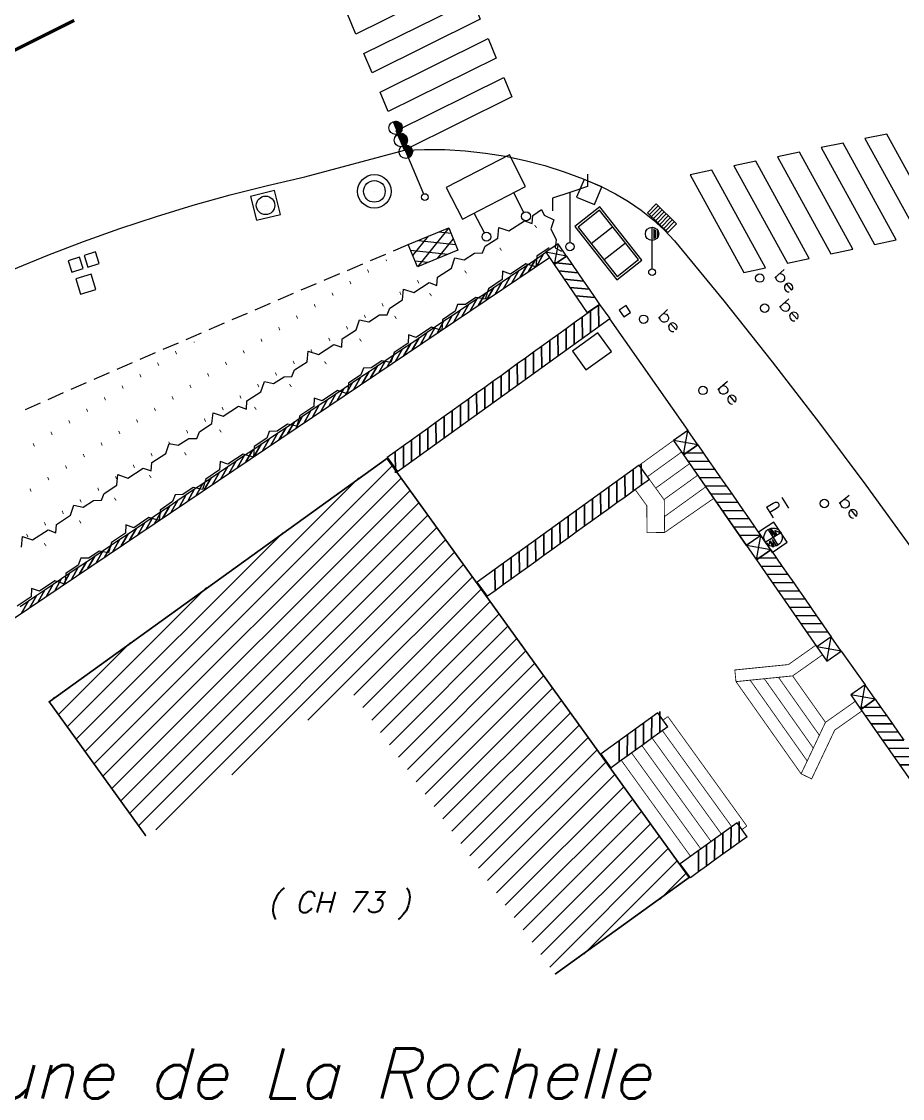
# Model space of a CAD drawing. Extents: x 329973 to 330360, y 136304 to 136475.
# Drawn here: x 330002.26 to 330023.36, y 136307.05 to 136332.85 of the extents above; entities that cross this region are included whole.
import ezdxf
from ezdxf.enums import TextEntityAlignment as Align

# ---------------------------------------------------------------- set-up
doc = ezdxf.new("R2010")
doc.units = 0
for name, color, linetype in [('TOP$BATI', 7, 'Continuous'), ('TOP$BLANC', 7, 'Continuous'), ('TOP$BLEU', 7, 'Continuous'), ('TOP$CARMIN', 7, 'Continuous'), ('TOP$COMMUNE', 7, 'Continuous'), ('TOP$GRIS', 7, 'Continuous'), ('TOP$MUR-CLOT', 7, 'Continuous'), ('TOP$REAU', 7, 'Continuous'), ('TOP$REDF', 7, 'Continuous'), ('TOP$RPLUVIAL', 7, 'Continuous'), ('TOP$RPTT', 7, 'Continuous'), ('TOP$RVANNE', 7, 'Continuous'), ('TOP$SIGNAL', 7, 'Continuous'), ('TOP$SYMBDIV', 7, 'Continuous'), ('TOP$TOPO', 7, 'Continuous'), ('TOP$TXTEP', 7, 'Continuous'), ('TOP$VERT', 7, 'Continuous')]:
    doc.layers.add(name, color=color, linetype=linetype)
doc.styles.add('J4', font='SIMPLEX', dxfattribs={"height": 10})
doc.styles.add('J8', font='SIMPLEX', dxfattribs={"height": 10})
doc.styles.get("Standard").update_dxf_attribs({"font": 'SIMPLEX'})

# ---------------------------------------------------------------- blocks, each defined once
blk = doc.blocks.new('2S072')
at = {"color": 0}
for p, q in [((1, 1), (0, 1)), ((0, 1), (0, 0)), ((0, 0), (1, 1)), ((1, 1), (0, 1)), ((0, 1), (1, 0)), ((1, 0), (1, 1)), ((0, 0), (1, 0))]:
    blk.add_line(p, q, dxfattribs=at)
blk = doc.blocks.new('2S200')
at = {"color": 0}
for p, q in [((1, 1), (0, 1)), ((0, 1), (0, 0)), ((1, 0), (1, 1)), ((0, 0), (1, 0))]:
    blk.add_line(p, q, dxfattribs=at)
blk = doc.blocks.new('2S086')
at = {"color": 0}
for p, q in [((1, 1), (0, 1)), ((0, 1), (0, 0)), ((1, 0), (1, 1)), ((0.5, 0.5), (0.5, 0.5)), ((0, 0), (1, 0))]:
    blk.add_line(p, q, dxfattribs=at)
blk.add_circle((0.5, 0.5), 0.375, dxfattribs=at)
blk = doc.blocks.new('1S088')
at = {"color": 0}
blk.add_line((0, 0), (0, 0), dxfattribs=at)
for radius in [0.4, 0.26]:
    blk.add_circle((0, 0), radius, dxfattribs=at)
blk = doc.blocks.new('1S160')
at = {"color": 0}
for p, q in [((0, 1.96), (0, 0.08)), ((0.02, 1.66), (0.02, 1.94)), ((0.02, 1.66), (0.02, 1.94)), ((0.02, 1.94), (0.04, 1.94)), ((0.02, 1.94), (0.02, 1.66)), ((0.02, 1.94), (0.02, 1.94)), ((0.04, 1.94), (0.04, 1.66)), ((0.06, 1.66), (0.06, 1.94)), ((0.06, 1.94), (0.08, 1.94)), ((0.08, 1.66), (0.08, 1.94)), ((0.08, 1.94), (0.1, 1.92)), ((0.08, 1.94), (0.08, 1.66)), ((0.1, 1.92), (0.1, 1.68)), ((0.1, 1.7), (0.1, 1.9)), ((0.1, 1.9), (0.12, 1.88)), ((0.12, 1.88), (0.12, 1.7)), ((0.12, 1.72), (0.12, 1.86)), ((0.12, 1.86), (0.14, 1.84)), ((0.14, 1.84), (0.14, 1.74)), ((0.02, 1.34), (0.02, 1.64)), ((0.02, 1.34), (0.02, 1.64)), ((0.02, 1.64), (0.02, 1.34)), ((0.04, 1.64), (0.04, 1.34)), ((0.06, 1.34), (0.06, 1.64)), ((0.08, 1.36), (0.08, 1.62)), ((0.08, 1.62), (0.08, 1.34)), ((0.1, 1.38), (0.1, 1.62)), ((0.1, 1.62), (0.1, 1.36)), ((0.12, 1.6), (0.12, 1.38)), ((0.12, 1.42), (0.12, 1.56)), ((0.14, 1.56), (0.14, 1.42)), ((0.02, 1.34), (0.02, 1.02)), ((0.02, 1.02), (0.02, 1.34)), ((0.02, 1.02), (0.02, 1.34)), ((0.04, 1.34), (0.04, 1.02)), ((0.06, 1.04), (0.06, 1.32)), ((0.08, 1.32), (0.08, 1.04)), ((0.08, 1.06), (0.08, 1.32)), ((0.08, 1.3), (0.08, 1.06)), ((0.04, 1.02), (0.06, 1.04)), ((0.08, 1.06), (0.12, 1.06)), ((0.08, 1.04), (0.08, 1.06)), ((0.12, 1.06), (0.1, 1.28)), ((0.12, 1.28), (0.12, 1.08)), ((0.12, 1.08), (0.14, 1.1)), ((0.14, 1.1), (0.14, 1.26)), ((0.16, 1.24), (0.16, 1.12)), ((0.02, 1.02), (0.02, 1.02))]:
    blk.add_line(p, q, dxfattribs=at)
for centre, radius in [((0, 1.8), 0.16), ((0, 1.48), 0.16), ((0, 1.18), 0.16), ((0, 0), 0.08)]:
    blk.add_circle(centre, radius, dxfattribs=at)
blk = doc.blocks.new('3S055')
at = {"color": 0}
for p, q in [((1, 1), (0, 1)), ((0, 1), (0, 0)), ((0, 0.25), (0.75, 1)), ((0.25, 1), (0, 0.75)), ((1, 0), (0, 1)), ((0.5, 1), (1, 0.5)), ((1, 0), (1, 1)), ((0.25, 0), (1, 0.75)), ((0, 0.5), (0.5, 0)), ((1, 0.25), (0.75, 0)), ((0, 0), (1, 0))]:
    blk.add_line(p, q, dxfattribs=at)
blk = doc.blocks.new('2S141')
at = {"color": 0}
for p, q in [((1.3, 1.4), (-0.3, 1.4)), ((-0.3, 1.4), (-0.3, 0.6)), ((1.3, 0.6), (1.3, 1.4)), ((-0.3, 0.6), (1.3, 0.6)), ((0, 0.1), (0, 0.6)), ((1, 0.1), (1, 0.6))]:
    blk.add_line(p, q, dxfattribs=at)
for centre in [(0, 0), (1, 0)]:
    blk.add_circle(centre, 0.1, dxfattribs=at)
blk = doc.blocks.new('1S041')
at = {"color": 0}
for p, q in [((0.42, 1.74), (0.42, 1.44)), ((0, 1.3), (-0.42, 1.16)), ((0.42, 1.44), (0, 1.3)), ((0, 1.3), (0, 0.1)), ((-0.42, 1.16), (-0.42, 0.86))]:
    blk.add_line(p, q, dxfattribs=at)
blk.add_circle((0, 0), 0.1, dxfattribs=at)
blk = doc.blocks.new('3S093')
at = {"color": 0}
for p, q in [((1, 1), (0, 1)), ((0, 1), (0, 0)), ((0.102222, 0), (0.102222, 1)), ((0.2, 1), (0.2, 0)), ((0.302222, 0), (0.302222, 1)), ((0.4, 1), (0.4, 0)), ((0.502222, 0), (0.502222, 1)), ((0.6, 1), (0.6, 0)), ((0.702222, 0), (0.702222, 1)), ((0.8, 1), (0.8, 0)), ((0.902222, 0), (0.902222, 1)), ((1, 0), (1, 1)), ((0, 0), (1, 0))]:
    blk.add_line(p, q, dxfattribs=at)
blk = doc.blocks.new('3S045')
at = {"color": 0}
for p, q in [((1.04, 1.085714), (-0.04, 1.085714)), ((-0.04, 1.085714), (-0.04, -0.085714)), ((1.04, -0.085714), (1.04, 1.085714)), ((1, 1), (0, 1)), ((0, 1), (0, 0)), ((0.333333, 0), (0.333333, 1)), ((0.666667, 1), (0.666667, 0)), ((1, 0), (1, 1)), ((0, 0), (1, 0)), ((-0.04, -0.085714), (1.04, -0.085714))]:
    blk.add_line(p, q, dxfattribs=at)
blk = doc.blocks.new('1S075')
at = {"color": 0}
blk.add_circle((0, 0), 0.1, dxfattribs=at)
at = {"color": 0, "width": 1.354839}
blk.add_text('be', height=0.3, dxfattribs=at).set_placement((0.16, 0.28), (0.76, 0.28), align=Align.FIT)
blk = doc.blocks.new('3S200')
at = {"color": 0}
for p, q in [((1, 1), (0, 1)), ((0, 1), (0, 0)), ((1, 0), (1, 1)), ((0, 0), (1, 0))]:
    blk.add_line(p, q, dxfattribs=at)
blk = doc.blocks.new('1S078')
at = {"color": 0}
for p, q in [((-0.22, 0), (0.22, 0)), ((0, 0.22), (0, -0.22)), ((0.04, 0.2), (0, 0)), ((0, 0), (0, 0.2)), ((0.06, 0), (0.04, 0.2)), ((0.1, 0), (0.06, 0.2)), ((0.06, 0.2), (0.06, 0)), ((0.12, 0.12), (0.1, 0)), ((0.2, 0), (0.12, 0.12)), ((0.22, 0), (0.2, 0.06)), ((0.2, 0.06), (0.2, 0)), ((-0.12, -0.04), (-0.2, -0.12)), ((-0.2, -0.12), (-0.2, -0.04)), ((-0.2, -0.04), (-0.2, -0.12)), ((-0.1, -0.04), (-0.12, -0.2)), ((-0.12, -0.2), (-0.12, -0.04)), ((-0.04, -0.04), (-0.1, -0.2)), ((-0.1, -0.2), (-0.1, -0.04)), ((-0.04, -0.22), (-0.04, -0.04))]:
    blk.add_line(p, q, dxfattribs=at)
blk.add_circle((0, 0), 0.22, dxfattribs=at)
at = {"color": 0, "width": 2}
blk.add_text('PI', height=0.3, dxfattribs=at).set_placement((0.16, 0.4), (0.76, 0.4), align=Align.FIT)
blk = doc.blocks.new('1S161')
at = {"color": 0}
for p, q in [((0, 0.08), (0, 1.08)), ((0.04, 1.04), (0.04, 0.8)), ((0.08, 0.82), (0.08, 1.02)), ((0.12, 1), (0.12, 0.84)), ((0.16, 0.88), (0.16, 0.96))]:
    blk.add_line(p, q, dxfattribs=at)
for centre, radius in [((0, 0.92), 0.16), ((0, 0), 0.08)]:
    blk.add_circle(centre, radius, dxfattribs=at)

msp = doc.modelspace()

# ---------------------------------------------------------------- linework, layer by layer
at = {"layer": 'TOP$BATI', "const_width": 0.02}
for points, elevation in [([(330017.058, 136322.219), (330017.875, 136322.809)], 9.257), ([(330017.255, 136321.945), (330018.073, 136322.535)], 9.257), ([(330017.453, 136321.671), (330018.262, 136322.255)], 9.257), ([(330017.651, 136321.397), (330018.455, 136321.977)], 9.257), ([(330016.963, 136321.633), (330017.239, 136321.25), (330017.246, 136320.603), (330017.666, 136320.608)], 9.257), ([(330017.303, 136321.878), (330017.657, 136321.388), (330017.666, 136320.608)], 9.257), ([(330017.662, 136320.988), (330018.648, 136321.699)], 9.257), ([(330017.666, 136320.608), (330018.84, 136321.423)], 9.257), ([(330019.375, 136317.036), (330020.732, 136317.173), (330021.446, 136317.677)], 9.493), ([(330021.518, 136316.06), (330020.732, 136317.173)], 9.493), ([(330020.935, 136314.827), (330021.518, 136316.06), (330022.232, 136316.564)], 9.493), ([(330017.744, 136316.199), (330019.635, 136313.577)], 9.655), ([(330017.614, 136315.861), (330019.273, 136313.56)], 9.655), ([(330017.121, 136315.506), (330018.78, 136313.205)], 9.655), ([(330017.368, 136315.683), (330019.027, 136313.383)], 9.655), ([(330016.875, 136315.328), (330018.534, 136313.027)], 9.655), ([(330016.629, 136315.151), (330018.288, 136312.85)], 9.655), ([(330019.519, 136313.493), (330019.635, 136313.577)], 10.264)]:
    msp.add_lwpolyline(points, dxfattribs=dict(at, elevation=elevation))
at = {"layer": 'TOP$BATI', "color": 0, "const_width": 0.04}
msp.add_lwpolyline([(330005.243, 136313.34), (330002.928, 136316.552), (330011.016, 136322.381), (330018.254, 136312.345), (330015.042, 136310.028)], dxfattribs=at)
at = {"layer": 'TOP$BATI', "color": 1}
for points in [[(330004, 136315.065), (330011.142, 136322.207)], [(330003.787, 136315.361), (330010.341, 136321.915)], [(330004.213, 136314.769), (330011.356, 136321.911)], [(330004.426, 136314.473), (330011.569, 136321.615)], [(330004.639, 136314.177), (330011.782, 136321.32)], [(330004.853, 136313.881), (330011.996, 136321.024)], [(330005.066, 136313.585), (330012.209, 136320.728)], [(330003.573, 136315.656), (330008.519, 136320.602)], [(330005.478, 136313.488), (330012.422, 136320.432)], [(330007.301, 136314.802), (330012.635, 136320.136)], [(330009.124, 136316.116), (330012.849, 136319.841)], [(330010.225, 136316.708), (330013.062, 136319.545)], [(330003.36, 136315.952), (330006.696, 136319.288)], [(330010.438, 136316.412), (330013.275, 136319.249)], [(330010.652, 136316.116), (330013.489, 136318.953)], [(330010.865, 136315.82), (330013.702, 136318.657)], [(330011.078, 136315.525), (330013.915, 136318.362)], [(330011.292, 136315.229), (330014.129, 136318.066)], [(330003.147, 136316.248), (330004.873, 136317.975)], [(330011.505, 136314.933), (330014.342, 136317.77)], [(330011.718, 136314.637), (330014.555, 136317.474)], [(330011.932, 136314.341), (330014.769, 136317.178)], [(330012.145, 136314.046), (330014.982, 136316.883)], [(330002.934, 136316.544), (330003.051, 136316.661)], [(330012.358, 136313.75), (330015.195, 136316.587)], [(330012.571, 136313.454), (330015.408, 136316.291)], [(330012.785, 136313.158), (330015.622, 136315.995)], [(330012.998, 136312.862), (330015.835, 136315.699)], [(330013.211, 136312.567), (330016.048, 136315.404)], [(330013.425, 136312.271), (330016.262, 136315.108)], [(330013.638, 136311.975), (330016.475, 136314.812)], [(330013.851, 136311.679), (330016.688, 136314.516)], [(330014.065, 136311.383), (330016.902, 136314.22)], [(330014.278, 136311.087), (330017.115, 136313.925)], [(330014.491, 136310.792), (330017.328, 136313.629)], [(330014.705, 136310.496), (330017.542, 136313.333)], [(330014.918, 136310.2), (330017.755, 136313.037)], [(330015.733, 136310.506), (330017.968, 136312.741)], [(330017.558, 136311.822), (330018.182, 136312.446)]]:
    msp.add_lwpolyline(points, dxfattribs=at)
at = {"layer": 'TOP$BATI', "const_width": 0.02}
for points in [[(330019.375, 136317.036), (330019.347, 136317.315), (330020.631, 136317.444), (330021.285, 136317.906)], [(330019.375, 136317.036), (330020.935, 136314.827)], [(330019.715, 136317.07), (330021.081, 136315.135)], [(330020.054, 136317.104), (330021.227, 136315.444)], [(330020.393, 136317.139), (330021.372, 136315.752)], [(330020.935, 136314.827), (330021.188, 136314.707), (330021.74, 136315.874), (330022.394, 136316.335)], [(330017.628, 136316.115), (330017.744, 136316.199)]]:
    msp.add_lwpolyline(points, dxfattribs=at)
at = {"layer": 'TOP$BLANC', "color": 8}
for points in [[(330012.689, 136334.303), (330012.877, 136333.837), (330010.271, 136332.545), (330010.078, 136333.008), (330012.689, 136334.303)], [(330013.064, 136333.37), (330013.252, 136332.904), (330010.659, 136331.618), (330010.465, 136332.081), (330013.064, 136333.37)], [(330013.44, 136332.438), (330013.628, 136331.972), (330011.046, 136330.691), (330010.852, 136331.154), (330013.44, 136332.438)], [(330013.816, 136331.505), (330014.004, 136331.039), (330011.433, 136329.764), (330011.239, 136330.228), (330013.816, 136331.505)], [(330023.737, 136327.729), (330024.259, 136327.841), (330022.986, 136330.152), (330022.463, 136330.043), (330023.737, 136327.729)], [(330023.215, 136327.618), (330021.94, 136329.935), (330021.416, 136329.826), (330022.694, 136327.507), (330023.215, 136327.618)], [(330021.65, 136327.284), (330022.172, 136327.396), (330020.893, 136329.717), (330020.37, 136329.609), (330021.65, 136327.284)], [(330020.606, 136327.062), (330021.128, 136327.173), (330019.847, 136329.5), (330019.323, 136329.391), (330020.606, 136327.062)], [(330019.563, 136326.839), (330020.085, 136326.95), (330018.8, 136329.283), (330018.277, 136329.174), (330019.563, 136326.839)]]:
    msp.add_lwpolyline(points, dxfattribs=at)
at = {"layer": 'TOP$BLEU'}
for points in [[(330016.343, 136325.724), (330018.219, 136323.05)], [(330021.897, 136317.767), (330022.469, 136316.957)]]:
    msp.add_lwpolyline(points, dxfattribs=at)
at = {"layer": 'TOP$CARMIN', "color": 0}
for points in [[(330002.229, 136318.835), (330002.428, 136318.97), (330002.263, 136318.678), (330002.428, 136318.97), (330002.627, 136319.104), (330002.462, 136318.812), (330002.627, 136319.104), (330002.826, 136319.238), (330002.661, 136318.946), (330002.826, 136319.238), (330003.025, 136319.372), (330002.86, 136319.08), (330003.025, 136319.372), (330003.224, 136319.506), (330003.059, 136319.214), (330003.224, 136319.506), (330003.423, 136319.64), (330003.258, 136319.348), (330003.423, 136319.64), (330003.622, 136319.774), (330003.457, 136319.482), (330003.622, 136319.774), (330003.821, 136319.908), (330003.656, 136319.616), (330003.821, 136319.908), (330004.02, 136320.042), (330003.855, 136319.75), (330004.02, 136320.042), (330004.22, 136320.176), (330004.054, 136319.884), (330004.22, 136320.176), (330004.419, 136320.31), (330004.254, 136320.018), (330004.419, 136320.31), (330004.618, 136320.444), (330004.453, 136320.152), (330004.618, 136320.444), (330004.817, 136320.578), (330004.652, 136320.286), (330004.817, 136320.578), (330005.016, 136320.713), (330004.851, 136320.421), (330005.016, 136320.713), (330005.215, 136320.847), (330005.05, 136320.555), (330005.215, 136320.847), (330005.414, 136320.981), (330005.249, 136320.689), (330005.414, 136320.981), (330005.613, 136321.115), (330005.448, 136320.823), (330005.613, 136321.115), (330005.812, 136321.249), (330005.647, 136320.957), (330005.812, 136321.249), (330006.011, 136321.383), (330005.846, 136321.091), (330006.011, 136321.383), (330006.21, 136321.517), (330006.045, 136321.225), (330006.21, 136321.517), (330006.409, 136321.651), (330006.244, 136321.359), (330006.409, 136321.651), (330006.608, 136321.785), (330006.443, 136321.493), (330006.608, 136321.785), (330006.807, 136321.919), (330006.642, 136321.627), (330006.807, 136321.919), (330007.006, 136322.053), (330006.841, 136321.761), (330007.006, 136322.053), (330007.205, 136322.187), (330007.04, 136321.895), (330007.205, 136322.187), (330007.404, 136322.322), (330007.239, 136322.03), (330007.404, 136322.322), (330007.603, 136322.456), (330007.438, 136322.164), (330007.603, 136322.456), (330007.802, 136322.59), (330007.637, 136322.298), (330007.802, 136322.59), (330008.002, 136322.724), (330007.836, 136322.432), (330008.002, 136322.724), (330008.201, 136322.858), (330008.036, 136322.566), (330008.201, 136322.858), (330008.4, 136322.992), (330008.235, 136322.7), (330008.4, 136322.992), (330008.599, 136323.126), (330008.434, 136322.834), (330008.599, 136323.126), (330008.798, 136323.26), (330008.633, 136322.968), (330008.798, 136323.26), (330008.997, 136323.394), (330008.832, 136323.102), (330008.997, 136323.394), (330009.196, 136323.528), (330009.031, 136323.236), (330009.196, 136323.528), (330009.395, 136323.662), (330009.23, 136323.37), (330009.395, 136323.662), (330009.594, 136323.796), (330009.429, 136323.504), (330009.594, 136323.796), (330009.793, 136323.931), (330009.628, 136323.639), (330009.793, 136323.931), (330009.992, 136324.065), (330009.827, 136323.773), (330009.992, 136324.065), (330010.191, 136324.199), (330010.026, 136323.907), (330010.191, 136324.199), (330010.39, 136324.333), (330010.225, 136324.041), (330010.39, 136324.333), (330010.589, 136324.467), (330010.424, 136324.175), (330010.589, 136324.467), (330010.788, 136324.601), (330010.623, 136324.309), (330010.788, 136324.601), (330010.987, 136324.735), (330010.822, 136324.443), (330010.987, 136324.735), (330011.186, 136324.869), (330011.021, 136324.577), (330011.186, 136324.869), (330011.385, 136325.003), (330011.22, 136324.711), (330011.385, 136325.003), (330011.584, 136325.137), (330011.419, 136324.845), (330011.584, 136325.137), (330011.784, 136325.271), (330011.618, 136324.979), (330011.784, 136325.271), (330011.983, 136325.405), (330011.818, 136325.113), (330011.983, 136325.405), (330012.182, 136325.54), (330012.017, 136325.248), (330012.182, 136325.54), (330012.381, 136325.674), (330012.216, 136325.382), (330012.381, 136325.674), (330012.58, 136325.808), (330012.415, 136325.516), (330012.58, 136325.808), (330012.779, 136325.942), (330012.614, 136325.65), (330012.779, 136325.942), (330012.978, 136326.076), (330012.813, 136325.784), (330012.978, 136326.076), (330013.177, 136326.21), (330013.012, 136325.918), (330013.177, 136326.21), (330013.376, 136326.344), (330013.211, 136326.052), (330013.376, 136326.344), (330013.575, 136326.478), (330013.41, 136326.186), (330013.575, 136326.478), (330013.774, 136326.612), (330013.609, 136326.32), (330013.774, 136326.612), (330013.973, 136326.746), (330013.808, 136326.454), (330013.973, 136326.746), (330014.172, 136326.88), (330014.007, 136326.588), (330014.172, 136326.88), (330014.371, 136327.014), (330014.206, 136326.722), (330014.371, 136327.014), (330014.57, 136327.149), (330014.405, 136326.856), (330014.57, 136327.149), (330014.769, 136327.283), (330014.604, 136326.991), (330014.769, 136327.283), (330014.824, 136327.319)], [(330014.824, 136327.319), (330014.908, 136327.195)], [(329997.137, 136315.225), (330014.908, 136327.195)], [(330015.319, 136327.226), (330015.454, 136327.028), (330014.987, 136327.073), (330015.454, 136327.028), (330015.589, 136326.829), (330015.123, 136326.874), (330015.589, 136326.829), (330015.724, 136326.631), (330015.258, 136326.676), (330015.724, 136326.631), (330015.86, 136326.433), (330015.393, 136326.478), (330015.86, 136326.433), (330015.995, 136326.234), (330015.528, 136326.279), (330015.995, 136326.234), (330016.106, 136326.071)], [(330015.319, 136327.226), (330015.021, 136327.023)], [(330015.021, 136327.023), (330015.809, 136325.868)], [(330011.021, 136322.409), (330011.216, 136322.549), (330011.218, 136322.033), (330011.216, 136322.549), (330011.411, 136322.689), (330011.413, 136322.173), (330011.411, 136322.689), (330011.605, 136322.83), (330011.607, 136322.314), (330011.605, 136322.83), (330011.8, 136322.97), (330011.802, 136322.454), (330011.8, 136322.97), (330011.995, 136323.11), (330011.997, 136322.594), (330011.995, 136323.11), (330012.19, 136323.25), (330012.192, 136322.734), (330012.19, 136323.25), (330012.384, 136323.391), (330012.386, 136322.875), (330012.384, 136323.391), (330012.579, 136323.531), (330012.581, 136323.015), (330012.579, 136323.531), (330012.774, 136323.671), (330012.776, 136323.155), (330012.774, 136323.671), (330012.969, 136323.811), (330012.971, 136323.295), (330012.969, 136323.811), (330013.163, 136323.952), (330013.165, 136323.436), (330013.163, 136323.952), (330013.358, 136324.092), (330013.36, 136323.576), (330013.358, 136324.092), (330013.553, 136324.232), (330013.555, 136323.716), (330013.553, 136324.232), (330013.748, 136324.372), (330013.75, 136323.856), (330013.748, 136324.372), (330013.942, 136324.513), (330013.944, 136323.997), (330013.942, 136324.513), (330014.137, 136324.653), (330014.139, 136324.137), (330014.137, 136324.653), (330014.332, 136324.793), (330014.334, 136324.277), (330014.332, 136324.793), (330014.527, 136324.933), (330014.529, 136324.417), (330014.527, 136324.933), (330014.721, 136325.074), (330014.723, 136324.558), (330014.721, 136325.074), (330014.916, 136325.214), (330014.918, 136324.698), (330014.916, 136325.214), (330015.111, 136325.354), (330015.113, 136324.838), (330015.111, 136325.354), (330015.306, 136325.494), (330015.308, 136324.978), (330015.306, 136325.494), (330015.5, 136325.635), (330015.502, 136325.119), (330015.5, 136325.635), (330015.695, 136325.775), (330015.697, 136325.259), (330015.695, 136325.775), (330015.89, 136325.915), (330015.892, 136325.399), (330015.89, 136325.915), (330016.085, 136326.055), (330016.087, 136325.539), (330016.085, 136326.055), (330016.106, 136326.071)], [(330016.106, 136326.071), (330015.809, 136325.868)], [(330016.106, 136326.071), (330016.352, 136325.73)], [(330011.266, 136322.068), (330016.352, 136325.73)], [(330018.46, 136322.706), (330018.597, 136322.509), (330018.081, 136322.516), (330018.597, 136322.509), (330018.734, 136322.312), (330018.218, 136322.319), (330018.734, 136322.312), (330018.871, 136322.115), (330018.355, 136322.122), (330018.871, 136322.115), (330019.008, 136321.918), (330018.492, 136321.924), (330019.008, 136321.918), (330019.145, 136321.72), (330018.629, 136321.727), (330019.145, 136321.72), (330019.282, 136321.523), (330018.766, 136321.53), (330019.282, 136321.523), (330019.419, 136321.326), (330018.902, 136321.333), (330019.419, 136321.326), (330019.555, 136321.129), (330019.039, 136321.136), (330019.555, 136321.129), (330019.692, 136320.932), (330019.176, 136320.939), (330019.692, 136320.932), (330019.829, 136320.735), (330019.313, 136320.742), (330019.829, 136320.735), (330019.966, 136320.538), (330019.45, 136320.544), (330019.966, 136320.538), (330019.968, 136320.535)], [(330018.46, 136322.706), (330018.115, 136322.467)], [(330011.021, 136322.409), (330011.266, 136322.068)], [(330018.115, 136322.467), (330019.623, 136320.296)], [(330019.968, 136320.535), (330019.623, 136320.296)], [(330020.209, 136320.191), (330020.346, 136319.994), (330019.83, 136320.001), (330020.346, 136319.994), (330020.483, 136319.797), (330019.967, 136319.804), (330020.483, 136319.797), (330020.62, 136319.6), (330020.104, 136319.607), (330020.62, 136319.6), (330020.757, 136319.403), (330020.241, 136319.41), (330020.757, 136319.403), (330020.894, 136319.206), (330020.378, 136319.213), (330020.894, 136319.206), (330021.031, 136319.009), (330020.515, 136319.016), (330021.031, 136319.009), (330021.168, 136318.812), (330020.652, 136318.819), (330021.168, 136318.812), (330021.305, 136318.615), (330020.789, 136318.622), (330021.305, 136318.615), (330021.442, 136318.418), (330020.926, 136318.425), (330021.442, 136318.418), (330021.579, 136318.221), (330021.063, 136318.228), (330021.579, 136318.221), (330021.656, 136318.111)], [(330020.209, 136320.191), (330019.864, 136319.952)], [(330019.864, 136319.952), (330021.311, 136317.871)], [(330021.656, 136318.111), (330021.311, 136317.871)], [(330022.71, 136316.613), (330022.848, 136316.417), (330022.332, 136316.421), (330022.848, 136316.417), (330022.986, 136316.22), (330022.47, 136316.225), (330022.986, 136316.22), (330023.124, 136316.024), (330022.608, 136316.028), (330023.124, 136316.024), (330023.262, 136315.827), (330022.746, 136315.832), (330023.262, 136315.827), (330023.399, 136315.631), (330022.883, 136315.635), (330023.399, 136315.631)], [(330022.71, 136316.613), (330022.366, 136316.372)], [(330022.366, 136316.372), (330023.941, 136314.128)], [(330023.537, 136315.434), (330023.021, 136315.439), (330023.537, 136315.434)], [(330023.675, 136315.238), (330023.159, 136315.242), (330023.675, 136315.238)], [(330023.813, 136315.041), (330023.297, 136315.046), (330023.813, 136315.041)]]:
    msp.add_lwpolyline(points, dxfattribs=at)
at = {"layer": 'TOP$COMMUNE', "color": 5, "const_width": 0.08, "elevation": 2.409}
msp.add_lwpolyline([(330002.095, 136332.158), (330003.525, 136332.874)], dxfattribs=at)
at = {"layer": 'TOP$GRIS'}
msp.add_lwpolyline([(330002.041, 136326.895), (330002.892, 136327.247), (330003.752, 136327.578), (330004.619, 136327.889), (330005.493, 136328.179), (330006.374, 136328.447), (330007.261, 136328.695), (330008.153, 136328.922), (330009.051, 136329.127), (330011.433, 136329.764), (330011.919, 136329.783), (330012.405, 136329.779), (330012.89, 136329.75), (330013.373, 136329.697), (330013.854, 136329.62), (330014.329, 136329.519), (330014.799, 136329.395), (330015.262, 136329.247), (330015.718, 136329.077), (330016.164, 136328.884), (330016.489, 136328.72), (330016.802, 136328.534), (330017.101, 136328.328), (330017.385, 136328.101), (330017.653, 136327.855), (330017.904, 136327.591), (330019.083, 136326.154), (330020.24, 136324.699), (330021.375, 136323.227), (330022.489, 136321.739), (330023.58, 136320.234)], dxfattribs=at)
at = {"layer": 'TOP$MUR-CLOT', "color": 0}
for points, elevation in [([(330017.058, 136322.219), (330013.176, 136319.42)], 9.257), ([(330017.303, 136321.878), (330017.109, 136321.738), (330017.106, 136322.254), (330017.109, 136321.738), (330016.914, 136321.598), (330016.912, 136322.114), (330016.914, 136321.598), (330016.719, 136321.457), (330016.717, 136321.974), (330016.719, 136321.457), (330016.525, 136321.317), (330016.522, 136321.833), (330016.525, 136321.317), (330016.33, 136321.177), (330016.328, 136321.693), (330016.33, 136321.177), (330016.135, 136321.036), (330016.133, 136321.552), (330016.135, 136321.036), (330015.941, 136320.896), (330015.938, 136321.412), (330015.941, 136320.896), (330015.746, 136320.756), (330015.744, 136321.272), (330015.746, 136320.756), (330015.551, 136320.615), (330015.549, 136321.131), (330015.551, 136320.615), (330015.357, 136320.475), (330015.354, 136320.991), (330015.357, 136320.475), (330015.162, 136320.334), (330015.16, 136320.851), (330015.162, 136320.334), (330014.967, 136320.194), (330014.965, 136320.71), (330014.967, 136320.194), (330014.773, 136320.054), (330014.77, 136320.57), (330014.773, 136320.054), (330014.578, 136319.913), (330014.576, 136320.429), (330014.578, 136319.913), (330014.383, 136319.773), (330014.381, 136320.289), (330014.383, 136319.773), (330014.189, 136319.633), (330014.186, 136320.149), (330014.189, 136319.633), (330013.994, 136319.492), (330013.992, 136320.008), (330013.994, 136319.492), (330013.799, 136319.352), (330013.797, 136319.868), (330013.799, 136319.352), (330013.605, 136319.211), (330013.602, 136319.728), (330013.605, 136319.211), (330013.422, 136319.08)], 9.257), ([(330017.303, 136321.878), (330017.058, 136322.219)], 9.257), ([(330017.504, 136316.287), (330016.143, 136315.306)], 10.264), ([(330017.744, 136315.954), (330017.549, 136315.814), (330017.553, 136316.322), (330017.549, 136315.814), (330017.354, 136315.674), (330017.358, 136316.182), (330017.354, 136315.674), (330017.16, 136315.533), (330017.163, 136316.041), (330017.16, 136315.533), (330016.965, 136315.393), (330016.969, 136315.901), (330016.965, 136315.393), (330016.77, 136315.253), (330016.774, 136315.761), (330016.77, 136315.253), (330016.576, 136315.112), (330016.579, 136315.62), (330016.576, 136315.112), (330016.383, 136314.973)], 10.264), ([(330017.744, 136315.954), (330017.504, 136316.287)], 10.264), ([(330019.403, 136313.654), (330018.042, 136312.673)], 10.264), ([(330019.643, 136313.321), (330019.448, 136313.181), (330019.452, 136313.689), (330019.448, 136313.181), (330019.253, 136313.04), (330019.257, 136313.548), (330019.253, 136313.04), (330019.059, 136312.9), (330019.062, 136313.408), (330019.059, 136312.9), (330018.864, 136312.76), (330018.868, 136313.268), (330018.864, 136312.76), (330018.669, 136312.619), (330018.673, 136313.127), (330018.669, 136312.619), (330018.475, 136312.479), (330018.478, 136312.987), (330018.475, 136312.479), (330018.282, 136312.34)], 10.264), ([(330019.643, 136313.321), (330019.403, 136313.654)], 10.264)]:
    msp.add_lwpolyline(points, dxfattribs=dict(at, elevation=elevation))
for points in [[(330013.422, 136319.08), (330013.176, 136319.42)], [(330016.383, 136314.973), (330016.143, 136315.306)], [(330018.282, 136312.34), (330018.042, 136312.673)]]:
    msp.add_lwpolyline(points, dxfattribs=at)
at = {"layer": 'TOP$TOPO'}
msp.add_lwpolyline([(330018.115, 136322.467), (330019.624, 136320.294)], dxfattribs=at)
at = {"layer": 'TOP$VERT', "color": 3, "elevation": 0.731}
msp.add_lwpolyline([(330002.261, 136320.257), (330002.286, 136320.512), (330002.529, 136320.431), (330002.899, 136320.671), (330003.086, 136320.602), (330003.1, 136320.801), (330003.435, 136321.019), (330003.516, 136321.262), (330003.737, 136321.215), (330003.989, 136321.378), (330004.178, 136321.382), (330004.241, 136321.542), (330004.543, 136321.738), (330004.568, 136321.993), (330004.811, 136321.912), (330005.18, 136322.151), (330005.368, 136322.082), (330005.382, 136322.282), (330005.717, 136322.5), (330005.798, 136322.743), (330006.019, 136322.696), (330006.271, 136322.859), (330006.46, 136322.862), (330006.523, 136323.022), (330006.825, 136323.218), (330006.85, 136323.473), (330007.093, 136323.392), (330007.462, 136323.632), (330007.65, 136323.563), (330007.663, 136323.763), (330007.999, 136323.98), (330008.08, 136324.223), (330008.301, 136324.176), (330008.553, 136324.34), (330008.741, 136324.343), (330008.804, 136324.503), (330009.106, 136324.699), (330009.132, 136324.954), (330009.375, 136324.873), (330009.744, 136325.112), (330009.932, 136325.044), (330009.945, 136325.243), (330010.281, 136325.461), (330010.361, 136325.704), (330010.583, 136325.657), (330010.834, 136325.82), (330011.023, 136325.823), (330011.086, 136325.983), (330011.388, 136326.179), (330011.413, 136326.434), (330011.656, 136326.354), (330012.026, 136326.593), (330012.213, 136326.524), (330012.227, 136326.724), (330012.562, 136326.941), (330012.643, 136327.184), (330012.864, 136327.137), (330013.116, 136327.301), (330013.305, 136327.304), (330013.368, 136327.464), (330013.67, 136327.66), (330013.695, 136327.915), (330013.938, 136327.834), (330014.307, 136328.074), (330014.495, 136328.005), (330014.509, 136328.204), (330014.721, 136328.342), (330014.784, 136328.21), (330015.015, 136328.098), (330014.94, 136327.885), (330015.069, 136327.614), (330015.048, 136327.427), (330015.199, 136327.344)], dxfattribs=at)
at = {"layer": 'TOP$VERT', "color": 3, "const_width": 0.02}
for points in [[(330014.554, 136327.972), (330014.599, 136327.905)], [(330013.715, 136327.427), (330013.76, 136327.361)], [(330011.006, 136327.108), (330010.99, 136327.147)], [(330010.581, 136326.832), (330010.549, 136326.906)], [(330012.876, 136326.883), (330012.921, 136326.816)], [(330010.155, 136326.556), (330010.124, 136326.63)], [(330011.779, 136326.576), (330011.748, 136326.649)], [(330009.73, 136326.28), (330009.698, 136326.353)], [(330011.354, 136326.3), (330011.322, 136326.373)], [(330012.037, 136326.338), (330012.082, 136326.272)], [(330009.304, 136326.004), (330009.273, 136326.077)], [(330010.928, 136326.024), (330010.897, 136326.097)], [(330008.879, 136325.728), (330008.847, 136325.801)], [(330010.503, 136325.748), (330010.471, 136325.821)], [(330011.198, 136325.794), (330011.243, 136325.728)], [(330008.453, 136325.452), (330008.421, 136325.525)], [(330010.077, 136325.471), (330010.045, 136325.545)], [(330008.027, 136325.175), (330007.996, 136325.249)], [(330009.651, 136325.195), (330009.62, 136325.269)], [(330010.359, 136325.25), (330010.404, 136325.183)], [(330006.403, 136325.156), (330006.392, 136325.182)], [(330009.226, 136324.919), (330009.194, 136324.993)], [(330005.978, 136324.879), (330005.946, 136324.953)], [(330007.602, 136324.899), (330007.57, 136324.973)], [(330005.552, 136324.603), (330005.521, 136324.677)], [(330007.176, 136324.623), (330007.145, 136324.697)], [(330008.8, 136324.643), (330008.769, 136324.717)], [(330009.52, 136324.705), (330009.565, 136324.639)], [(330005.127, 136324.327), (330005.095, 136324.401)], [(330006.751, 136324.347), (330006.719, 136324.421)], [(330008.375, 136324.367), (330008.343, 136324.44)], [(330004.701, 136324.051), (330004.67, 136324.125)], [(330006.325, 136324.071), (330006.294, 136324.144)], [(330007.949, 136324.091), (330007.918, 136324.164)], [(330008.681, 136324.161), (330008.726, 136324.094)], [(330004.276, 136323.775), (330004.244, 136323.848)], [(330005.9, 136323.795), (330005.868, 136323.868)], [(330007.524, 136323.815), (330007.492, 136323.888)], [(330003.85, 136323.499), (330003.819, 136323.572)], [(330005.474, 136323.519), (330005.443, 136323.592)], [(330007.098, 136323.538), (330007.066, 136323.612)], [(330007.842, 136323.616), (330007.887, 136323.55)], [(330003.425, 136323.223), (330003.393, 136323.296)], [(330005.049, 136323.242), (330005.017, 136323.316)], [(330006.673, 136323.262), (330006.641, 136323.336)], [(330002.999, 136322.946), (330002.967, 136323.02)], [(330004.623, 136322.966), (330004.591, 136323.04)], [(330006.247, 136322.986), (330006.215, 136323.06)], [(330007.003, 136323.072), (330007.048, 136323.006)], [(330002.573, 136322.67), (330002.542, 136322.744)], [(330004.197, 136322.69), (330004.166, 136322.764)], [(330005.821, 136322.71), (330005.79, 136322.784)], [(330003.772, 136322.414), (330003.74, 136322.488)], [(330005.396, 136322.434), (330005.364, 136322.507)], [(330006.164, 136322.528), (330006.209, 136322.461)], [(330003.346, 136322.138), (330003.315, 136322.211)], [(330004.97, 136322.158), (330004.939, 136322.231)], [(330002.921, 136321.862), (330002.889, 136321.935)], [(330004.545, 136321.882), (330004.513, 136321.955)], [(330005.325, 136321.983), (330005.37, 136321.917)], [(330002.495, 136321.586), (330002.464, 136321.659)], [(330004.119, 136321.605), (330004.088, 136321.679)], [(330003.694, 136321.329), (330003.662, 136321.403)], [(330004.486, 136321.439), (330004.531, 136321.372)], [(330003.268, 136321.053), (330003.236, 136321.127)], [(330002.842, 136320.777), (330002.811, 136320.851)], [(330003.647, 136320.894), (330003.692, 136320.828)], [(330002.417, 136320.501), (330002.385, 136320.574)], [(330002.808, 136320.35), (330002.853, 136320.284)]]:
    msp.add_lwpolyline(points, dxfattribs=at)
at = {"layer": 'TOP$VERT', "color": 3}
for points in [[(330014.904, 136327.424), (330014.606, 136327.223), (330014.585, 136326.967), (330014.34, 136327.044), (330013.975, 136326.798), (330013.786, 136326.864), (330013.776, 136326.664), (330013.444, 136326.441), (330013.368, 136326.196), (330013.146, 136326.24), (330012.897, 136326.072), (330012.708, 136326.066), (330012.648, 136325.905), (330012.35, 136325.704), (330012.329, 136325.448), (330012.084, 136325.525), (330011.719, 136325.279), (330011.53, 136325.345), (330011.52, 136325.145), (330011.188, 136324.922), (330011.112, 136324.677), (330010.89, 136324.721), (330010.641, 136324.553), (330010.452, 136324.547), (330010.392, 136324.386), (330010.093, 136324.185), (330010.072, 136323.929), (330009.828, 136324.006), (330009.463, 136323.76), (330009.274, 136323.826), (330009.264, 136323.626), (330008.932, 136323.403), (330008.855, 136323.158), (330008.633, 136323.202), (330008.384, 136323.034), (330008.196, 136323.028), (330008.136, 136322.867), (330007.837, 136322.666), (330007.816, 136322.41), (330007.572, 136322.487), (330007.207, 136322.241), (330007.018, 136322.307), (330007.007, 136322.107), (330006.676, 136321.884), (330006.599, 136321.639), (330006.377, 136321.683), (330006.128, 136321.515), (330005.94, 136321.509), (330005.879, 136321.347), (330005.581, 136321.146), (330005.56, 136320.891), (330005.315, 136320.968), (330004.95, 136320.722), (330004.761, 136320.788), (330004.751, 136320.588), (330004.419, 136320.365), (330004.343, 136320.12), (330004.121, 136320.164), (330003.872, 136319.996), (330003.683, 136319.99), (330003.623, 136319.828), (330003.324, 136319.627), (330003.303, 136319.372), (330003.059, 136319.449), (330002.694, 136319.203), (330002.505, 136319.269), (330002.495, 136319.069), (330002.163, 136318.845)], [(330011.172, 136327.354), (330011.527, 136327.504)], [(330010.62, 136327.12), (330010.988, 136327.276)], [(330009.515, 136326.651), (330009.884, 136326.808)], [(330010.068, 136326.886), (330010.436, 136327.042)], [(330008.963, 136326.416), (330009.331, 136326.573)], [(330008.412, 136326.18), (330008.78, 136326.338)], [(330007.86, 136325.944), (330008.228, 136326.102)], [(330007.309, 136325.707), (330007.676, 136325.865)], [(330006.758, 136325.47), (330007.125, 136325.628)], [(330006.207, 136325.233), (330006.574, 136325.391)], [(330005.656, 136324.995), (330006.023, 136325.153)], [(330005.105, 136324.756), (330005.472, 136324.915)], [(330004.555, 136324.517), (330004.922, 136324.676)], [(330004.005, 136324.278), (330004.372, 136324.437)], [(330002.905, 136323.797), (330003.272, 136323.958)], [(330003.455, 136324.038), (330003.822, 136324.198)], [(330002.356, 136323.556), (330002.722, 136323.717)]]:
    msp.add_lwpolyline(points, dxfattribs=at)

# ---------------------------------------------------------------- block references
at = {"layer": 'TOP$BATI'}
for p, xscale, yscale, zscale, rotation in [((330015.118, 136327.52), 0.3561039174226799, 0.3561039174226799, 0.005000000000001, 214.2967748280692), ((330018.46, 136322.706), 0.4200937783684711, 0.4200937783684711, 0.001, 125.0523738750509), ((330020.209, 136320.191), 0.4200937783684711, 0.4200937783684711, 0.001, 125.0523738750509), ((330021.897, 136317.767), 0.4200937783684711, 0.4200937783684711, 0.001, 125.0523738750509), ((330022.71, 136316.613), 0.4200937783684711, 0.4200937783684711, 0.001, 125.0523738750509)]:
    msp.add_blockref('2S072', p, dxfattribs=dict(at, xscale=xscale, yscale=yscale, zscale=zscale, rotation=rotation))
at = {"layer": 'TOP$REAU', "zscale": 0.001}
for name, p, rotation in [('1S075', (330019.944, 136326.701, 8.55), 310.3652255241121), ('1S075', (330020.062, 136325.981, 8.539), 312.6146148953753), ('1S075', (330017.162, 136325.717, 8.688), 313.1558428713659), ('1S075', (330018.583, 136324.01, 8.677), 311.0179735954198), ('1S075', (330021.491, 136321.302, 8.695), 308.8320606695272), ('1S078', (330020.265, 136320.493), 31.53679411522823)]:
    msp.add_blockref(name, p, dxfattribs=dict(at, rotation=rotation))
at = {"layer": 'TOP$REDF', "xscale": 1.048097800764169, "yscale": -0.5738786967949101, "zscale": 0.001, "rotation": 22.25822299688415}
msp.add_blockref('3S055', (330011.527, 136327.504, 8.852), dxfattribs=at)
at = {"layer": 'TOP$RPLUVIAL'}
for name, p, xscale, yscale, zscale, rotation in [('2S086', (330007.893, 136328.086, 8.827), 0.590332956928353, 0.590332956928353, 0.012, 13.91854482410297), ('3S093', (330017.947, 136328.001, 8.515), 0.680289644174494, 0.290465982704002, 0.001, 135.7146711960845)]:
    msp.add_blockref(name, p, dxfattribs=dict(at, xscale=xscale, yscale=yscale, zscale=zscale, rotation=rotation))
at = {"layer": 'TOP$RPTT', "zscale": 0.001}
msp.add_blockref('1S041', (330015.398, 136327.454, 8.703), dxfattribs=at)
at = {"layer": 'TOP$RPTT', "xscale": 1.502598416089232, "yscale": 0.650120477656318, "zscale": 0.001, "rotation": 128.1893514522176}
msp.add_blockref('3S045', (330017.038, 136327.144, 8.655), dxfattribs=at)
at = {"layer": 'TOP$RVANNE', "zscale": 0.001}
msp.add_blockref('1S088', (330010.714, 136328.779, 8.767), dxfattribs=at)
at = {"layer": 'TOP$SIGNAL', "zscale": 0.001, "rotation": 22.88353778055077}
msp.add_blockref('1S160', (330011.924, 136328.642, 8.76), dxfattribs=at)
at = {"layer": 'TOP$SIGNAL', "xscale": 1.064884031280769, "yscale": 1.064884031280769, "zscale": 0.081999999999999, "rotation": 27.21474447308391}
msp.add_blockref('2S141', (330013.399, 136327.692, 8.723), dxfattribs=at)
at = {"layer": 'TOP$SIGNAL', "zscale": 0.001}
msp.add_blockref('1S161', (330017.365, 136326.841, 8.628), dxfattribs=at)
at = {"layer": 'TOP$SYMBDIV'}
for name, p, xscale, yscale, zscale, rotation in [('2S200', (330016.164, 136328.884, 8.626), 0.461017353256187, 0.461017353256187, 0.004000000000001, 156.883004098954), ('2S200', (330004.036, 136327.329, 8.947), 0.289352725890327, 0.289352725890327, 0.004, 198.1218602407367), ('2S200', (330003.654, 136327.205, 8.952), 0.289352725890327, 0.289352725890327, 0.004, 198.1218602407367), ('2S200', (330003.679, 136326.317, 8.986), 0.384298061376531, 0.384298061376531, 0.001999999999999, 17.25618965412043), ('2S200', (330016.747, 136326.041, 8.701), 0.196420467344133, 0.196420467344133, 0.009, 212.3145857068341), ('3S200', (330015.782, 136324.506, 8.418), 0.74999999997629, 0.550000000008814, 0.001, 35.7578258712435), ('3S200', (330020.605, 136320.376, 8.794), 0.5816055364110311, 0.440221837131025, 0.001, 123.8540034941266)]:
    msp.add_blockref(name, p, dxfattribs=dict(at, xscale=xscale, yscale=yscale, zscale=zscale, rotation=rotation))

# ---------------------------------------------------------------- texts
at = {"layer": 'TOP$TXTEP', "color": 4, "style": 'J4', "oblique": 15}
msp.add_text('( CH 73 )', height=0.5, dxfattribs=at).set_placement((330009.863, 136311.502), align=Align.CENTER)
at = {"layer": 'TOP$TXTEP', "style": 'J8', "oblique": 15}
msp.add_text('Commune de La Rochelle', height=1.2, dxfattribs=at).set_placement((330006.879, 136307.052), align=Align.CENTER)

doc.saveas('drawing.dxf')
